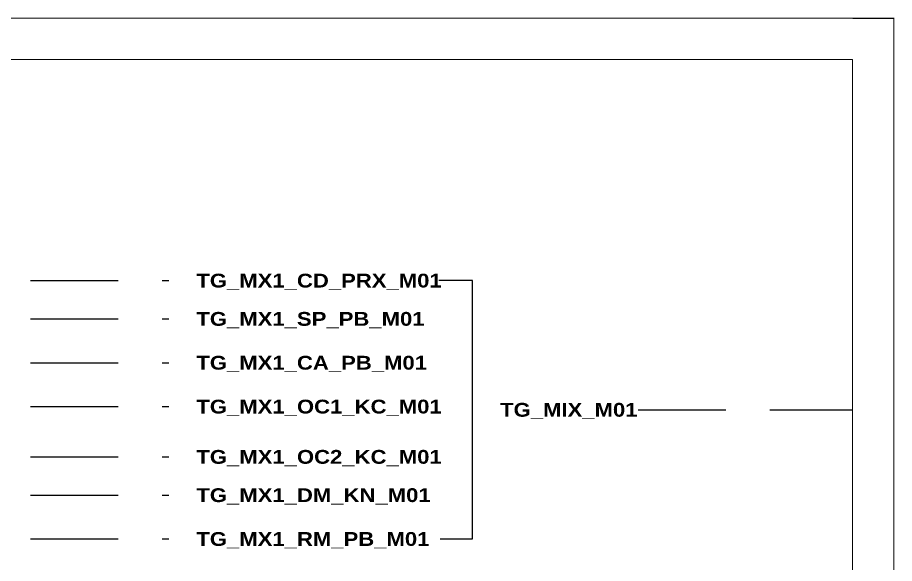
# Model space of a CAD drawing. Header units: centimetres. Extents: x -6233 to 67854, y 107 to 55669.
# Drawn here: x 41345 to 44520, y 39353 to 41328 of the extents above; entities that cross this region are included whole.
import ezdxf
from ezdxf.enums import TextEntityAlignment as Align

# ---------------------------------------------------------------- set-up
doc = ezdxf.new("R2010")
doc.units = ezdxf.units.CM
doc.header["$LTSCALE"] = 25.4
doc.linetypes.add('HIDDEN', pattern=[0.375, 0.25, -0.125])
doc.layers.add('Etiket-Line-L', color=7, linetype='Continuous')
doc.layers.add('EtIket-Line-S', color=2, linetype='Continuous')
doc.styles.add('Bold', font='ariblk.ttf', dxfattribs={"height": 25.4})

# ---------------------------------------------------------------- blocks, each defined once
blk = doc.blocks.new('x5 Out Line')
at = {"const_width": 0.3}
blk.add_lwpolyline([(405.45, 277.06), (405.45, 286.71), (395.8, 286.71)], dxfattribs=at)
at = {"lineweight": 15}
blk.add_lwpolyline([(395.8, 9.65), (395.8, 277.06), (9.65, 277.06), (9.65, 9.65)], close=True, dxfattribs=at)
at = {"layer": 'EtIket-Line-S', "lineweight": 9, "ltscale": 0.5}
blk.add_lwpolyline([(0, 0), (405.45, 0), (405.45, 286.71), (0, 286.71)], close=True, dxfattribs=at)

msp = doc.modelspace()

# ---------------------------------------------------------------- linework, layer by layer
at = {"color": 146, "linetype": 'HIDDEN', "ltscale": 50, "true_color": 0x105689}
for p, q in [((41392.2, 40376.6), (41892.2, 40376.6)), ((41392.2, 40238.1), (41892.2, 40238.1)), ((41392.2, 40079.4), (41892.2, 40079.4)), ((41392.2, 39920.7), (41892.2, 39920.7)), ((43592.2, 39909.1), (44368.5, 39909.1)), ((41392.2, 39738.8), (41892.2, 39738.8)), ((41392.2, 39600.2), (41892.2, 39600.2)), ((41392.2, 39441.6), (41892.2, 39441.6))]:
    msp.add_line(p, q, dxfattribs=at)
at = {"color": 146, "ltscale": 50, "true_color": 0x105689}
for p, q in [((42992.2, 40376.6), (42870.2, 40376.6)), ((42992.2, 39441.6), (42992.2, 40376.6)), ((42875.2, 39441.6), (42992.2, 39441.6))]:
    msp.add_line(p, q, dxfattribs=at)

# ---------------------------------------------------------------- block references
at = {"layer": 'Etiket-Line-L', "lineweight": 0, "xscale": 15.48351216233742, "yscale": 15.48351216233742, "zscale": 15.48351216233742}
msp.add_blockref('x5 Out Line', (38240.2, 36886.9), dxfattribs=at)

# ---------------------------------------------------------------- texts
at = {"ltscale": 500, "style": 'Bold'}
for s, p in [('TG_MX1_CD_PRX_M01', (41992.2, 40376.6)), ('TG_MX1_SP_PB_M01', (41992.2, 40238.1)), ('TG_MX1_CA_PB_M01', (41992.2, 40079.4)), ('TG_MX1_OC1_KC_M01', (41992.2, 39920.7)), ('TG_MIX_M01', (43092.2, 39909.1)), ('TG_MX1_OC2_KC_M01', (41992.2, 39738.8)), ('TG_MX1_DM_KN_M01', (41992.2, 39600.2)), ('TG_MX1_RM_PB_M01', (41992.2, 39441.6))]:
    msp.add_text(s, height=50, dxfattribs=at).set_placement(p, align=Align.MIDDLE_LEFT)

doc.saveas('drawing.dxf')
